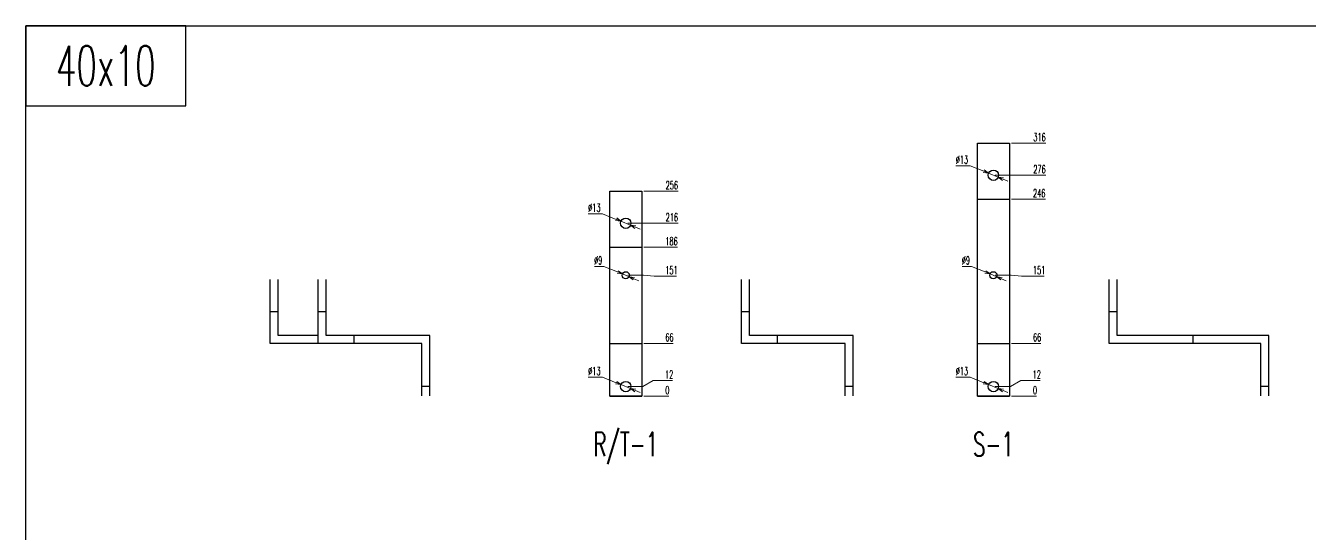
# Model space of a CAD drawing. Header units: millimetres. Extents: x 173893 to 258446, y -176540 to -123824.
# Drawn here: x 191139 to 192744, y -156908 to -156273 of the extents above; entities that cross this region are included whole.
import ezdxf
from ezdxf.enums import TextEntityAlignment as Align

# ---------------------------------------------------------------- set-up
doc = ezdxf.new("R2010")
doc.units = ezdxf.units.MM
doc.header["$LTSCALE"] = 3
doc.layers.add('@.DM. NÉT CHÍNH', color=7, linetype='Continuous')
doc.styles.add('Ann_w01', font='romans.shx', dxfattribs={"width": 0.6, "bigfont": 'chineset.shx'})
doc.dimstyles.new('Dim 01_SC05', dxfattribs={"dimscale": 5, "dimtxt": 2, "dimasz": 1.3, "dimexe": 0.5, "dimexo": 0.5, "dimgap": 0.5, "dimtad": 1, "dimtoh": 1, "dimdec": 1, "dimzin": 12, "dimdsep": 46, "dimtxsty": 'Ann_w01', "dimblk": 'OPEN30', "dimcen": 1.5, "dimclrd": 6, "dimclre": 6, "dimclrt": 3, "dimadec": 1, "dimazin": 3, "dimtm": 1e-09, "dimtfac": 1, "dimtdec": 1, "dimtmove": 0, "dimatfit": 3, "dimldrblk": 'OPEN30', "dimfxl": 1, "dimtolj": 1, "dimlwd": 20, "dimlwe": 20, "dimarcsym": 0})

# ---------------------------------------------------------------- blocks, each defined once
blk = doc.blocks.new('*D1072')
at = {"layer": '@.DM. NÉT CHÍNH', "color": 6, "linetype": 'Continuous', "lineweight": 20, "transparency": 16777216}
blk.add_line((191911.4, -156736), (191942.8, -156736), dxfattribs=at)
at = {"layer": 'Defpoints', "color": 0, "linetype": 'Continuous', "transparency": 16777216}
for p in [(191888.9, -156736), (191908.9, -156736), (191936.3, -156736)]:
    blk.add_point(p, dxfattribs=at)
at = {"layer": '@.DM. NÉT CHÍNH', "color": 3, "linetype": 'Continuous', "transparency": 16777216, "insert": (191940.8, -156728.5), "char_height": 10, "attachment_point": 5, "style": 'Ann_w01'}
blk.add_mtext('\\A1;0', dxfattribs=at)
blk = doc.blocks.new('_Open30')
at = {"color": 0, "linetype": 'ByBlock', "lineweight": -2}
for p, q in [((-1, 0.27), (0, 0)), ((0, 0), (-1, -0.27)), ((0, 0), (-1, 0))]:
    blk.add_line(p, q, dxfattribs=at)
blk = doc.blocks.new('*D1073')
at = {"layer": '@.DM. NÉT CHÍNH', "color": 6, "linetype": 'Continuous', "lineweight": 20, "transparency": 16777216}
for p, q in [((191891.4, -156724), (191910.2, -156724)), ((191910.2, -156724), (191923.2, -156716.5)), ((191923.2, -156716.5), (191947.5, -156716.5))]:
    blk.add_line(p, q, dxfattribs=at)
at = {"layer": 'Defpoints', "color": 0, "linetype": 'Continuous', "transparency": 16777216}
for p in [(191888.9, -156724), (191936.2, -156716.5), (191888.9, -156736)]:
    blk.add_point(p, dxfattribs=at)
at = {"layer": '@.DM. NÉT CHÍNH', "color": 3, "linetype": 'Continuous', "transparency": 16777216, "insert": (191943.1, -156709), "char_height": 10, "attachment_point": 5, "style": 'Ann_w01'}
blk.add_mtext('\\A1;12', dxfattribs=at)
blk = doc.blocks.new('*D1074')
at = {"layer": '@.DM. NÉT CHÍNH', "color": 6, "linetype": 'Continuous', "lineweight": 20, "transparency": 16777216}
blk.add_line((191911.4, -156670), (191948.2, -156670), dxfattribs=at)
at = {"layer": 'Defpoints', "color": 0, "linetype": 'Continuous', "transparency": 16777216}
for p in [(191908.9, -156670), (191936.3, -156670), (191888.9, -156736)]:
    blk.add_point(p, dxfattribs=at)
at = {"layer": '@.DM. NÉT CHÍNH', "color": 3, "linetype": 'Continuous', "transparency": 16777216, "insert": (191943.5, -156662.5), "char_height": 10, "attachment_point": 5, "style": 'Ann_w01'}
blk.add_mtext('\\A1;66', dxfattribs=at)
blk = doc.blocks.new('*D1075')
at = {"layer": '@.DM. NÉT CHÍNH', "color": 6, "linetype": 'Continuous', "lineweight": 20, "transparency": 16777216}
for p, q in [((191891.4, -156585), (191911.2, -156585)), ((191911.2, -156585), (191924.2, -156586)), ((191924.2, -156586), (191952.5, -156586))]:
    blk.add_line(p, q, dxfattribs=at)
at = {"layer": 'Defpoints', "color": 0, "linetype": 'Continuous', "transparency": 16777216}
for p in [(191888.9, -156585), (191937.2, -156586), (191888.9, -156736)]:
    blk.add_point(p, dxfattribs=at)
at = {"layer": '@.DM. NÉT CHÍNH', "color": 3, "linetype": 'Continuous', "transparency": 16777216, "insert": (191946.1, -156578.5), "char_height": 10, "attachment_point": 5, "style": 'Ann_w01'}
blk.add_mtext('\\A1;151', dxfattribs=at)
blk = doc.blocks.new('*D1076')
at = {"layer": '@.DM. NÉT CHÍNH', "color": 6, "linetype": 'Continuous', "lineweight": 20, "transparency": 16777216}
blk.add_line((191911.4, -156550), (191953.4, -156550), dxfattribs=at)
at = {"layer": 'Defpoints', "color": 0, "linetype": 'Continuous', "transparency": 16777216}
for p in [(191908.9, -156550), (191936.3, -156550), (191888.9, -156736)]:
    blk.add_point(p, dxfattribs=at)
at = {"layer": '@.DM. NÉT CHÍNH', "color": 3, "linetype": 'Continuous', "transparency": 16777216, "insert": (191946.1, -156542.5), "char_height": 10, "attachment_point": 5, "style": 'Ann_w01'}
blk.add_mtext('\\A1;186', dxfattribs=at)
blk = doc.blocks.new('*D1096')
at = {"layer": '@.DM. NÉT CHÍNH', "color": 6, "linetype": 'Continuous', "lineweight": 20, "transparency": 16777216}
blk.add_line((191891.4, -156520), (191954.2, -156520), dxfattribs=at)
at = {"layer": 'Defpoints', "color": 0, "linetype": 'Continuous', "transparency": 16777216}
for p in [(191888.9, -156520), (191936.3, -156520), (191888.9, -156736)]:
    blk.add_point(p, dxfattribs=at)
at = {"layer": '@.DM. NÉT CHÍNH', "color": 3, "linetype": 'Continuous', "transparency": 16777216, "insert": (191946.5, -156512.5), "char_height": 10, "attachment_point": 5, "style": 'Ann_w01'}
blk.add_mtext('\\A1;216', dxfattribs=at)
blk = doc.blocks.new('*D1097')
at = {"layer": '@.DM. NÉT CHÍNH', "color": 6, "linetype": 'Continuous', "lineweight": 20, "transparency": 16777216}
blk.add_line((191911.4, -156480), (191954.2, -156480), dxfattribs=at)
at = {"layer": 'Defpoints', "color": 0, "linetype": 'Continuous', "transparency": 16777216}
for p in [(191908.9, -156480), (191936.3, -156480), (191888.9, -156736)]:
    blk.add_point(p, dxfattribs=at)
at = {"layer": '@.DM. NÉT CHÍNH', "color": 3, "linetype": 'Continuous', "transparency": 16777216, "insert": (191946.5, -156472.5), "char_height": 10, "attachment_point": 5, "style": 'Ann_w01'}
blk.add_mtext('\\A1;256', dxfattribs=at)
blk = doc.blocks.new('*D1098')
at = {"color": 6, "lineweight": 20, "transparency": 16777216}
for p, q in [((191842.1, -156508.1), (191859.7, -156508.1)), ((191859.7, -156508.1), (191876.8, -156515.1)), ((191894.9, -156522.5), (191882.9, -156517.5)), ((191900.9, -156524.9), (191906.9, -156527.4))]:
    blk.add_line(p, q, dxfattribs=at)
at = {"layer": 'Defpoints', "color": 0, "transparency": 16777216}
for p in [(191882.9, -156517.5), (191894.9, -156522.5)]:
    blk.add_point(p, dxfattribs=at)
at = {"color": 6, "lineweight": 20, "transparency": 16777216, "xscale": 6.5, "yscale": 6.5, "zscale": 6.5}
for p, rotation in [((191882.9, -156517.5), 337.6980609067391), ((191894.9, -156522.5), 157.6980609067391)]:
    blk.add_blockref('_Open30', p, dxfattribs=dict(at, rotation=rotation))
at = {"color": 3, "transparency": 16777216, "insert": (191849.7, -156500.6), "char_height": 10, "attachment_point": 5, "style": 'Ann_w01'}
blk.add_mtext('\\A1;∅13', dxfattribs=at)
blk = doc.blocks.new('*D1094')
at = {"color": 6, "lineweight": 20, "transparency": 16777216}
for p, q in [((191849.9, -156573.8), (191861.6, -156573.8)), ((191861.6, -156573.8), (191878.7, -156580.8)), ((191893, -156586.7), (191884.7, -156583.3)), ((191899, -156589.2), (191905.1, -156591.7))]:
    blk.add_line(p, q, dxfattribs=at)
at = {"layer": 'Defpoints', "color": 0, "transparency": 16777216}
for p in [(191884.7, -156583.3), (191893, -156586.7)]:
    blk.add_point(p, dxfattribs=at)
at = {"color": 6, "lineweight": 20, "transparency": 16777216, "xscale": 6.5, "yscale": 6.5, "zscale": 6.5}
for p, rotation in [((191884.7, -156583.3), 337.6980609067819), ((191893, -156586.7), 157.6980609067819)]:
    blk.add_blockref('_Open30', p, dxfattribs=dict(at, rotation=rotation))
at = {"color": 3, "transparency": 16777216, "insert": (191854.5, -156566.3), "char_height": 10, "attachment_point": 5, "style": 'Ann_w01'}
blk.add_mtext('\\A1;∅9', dxfattribs=at)
blk = doc.blocks.new('*D1095')
at = {"color": 6, "lineweight": 20, "transparency": 16777216}
for p, q in [((191842.1, -156712.1), (191859.7, -156712.1)), ((191859.7, -156712.1), (191876.8, -156719.1)), ((191894.9, -156726.5), (191882.9, -156721.5)), ((191900.9, -156728.9), (191906.9, -156731.4))]:
    blk.add_line(p, q, dxfattribs=at)
at = {"layer": 'Defpoints', "color": 0, "transparency": 16777216}
for p in [(191882.9, -156721.5), (191894.9, -156726.5)]:
    blk.add_point(p, dxfattribs=at)
at = {"color": 6, "lineweight": 20, "transparency": 16777216, "xscale": 6.5, "yscale": 6.5, "zscale": 6.5}
for p, rotation in [((191882.9, -156721.5), 337.6980609074025), ((191894.9, -156726.5), 157.6980609074025)]:
    blk.add_blockref('_Open30', p, dxfattribs=dict(at, rotation=rotation))
at = {"color": 3, "transparency": 16777216, "insert": (191849.7, -156704.6), "char_height": 10, "attachment_point": 5, "style": 'Ann_w01'}
blk.add_mtext('\\A1;∅13', dxfattribs=at)
blk = doc.blocks.new('*D1084')
at = {"color": 6, "lineweight": 20, "transparency": 16777216}
blk.add_line((192370.7, -156736), (192402.2, -156736), dxfattribs=at)
at = {"layer": 'Defpoints', "color": 0, "transparency": 16777216}
for p in [(192348.2, -156736), (192368.2, -156736), (192395.7, -156736)]:
    blk.add_point(p, dxfattribs=at)
at = {"color": 3, "transparency": 16777216, "insert": (192400.2, -156728.5), "char_height": 10, "attachment_point": 5, "style": 'Ann_w01'}
blk.add_mtext('\\A1;0', dxfattribs=at)
blk = doc.blocks.new('*D1085')
at = {"color": 6, "lineweight": 20, "transparency": 16777216}
for p, q in [((192350.7, -156724), (192369.6, -156724)), ((192369.6, -156724), (192382.6, -156716.5)), ((192382.6, -156716.5), (192406.9, -156716.5))]:
    blk.add_line(p, q, dxfattribs=at)
at = {"layer": 'Defpoints', "color": 0, "transparency": 16777216}
for p in [(192348.2, -156724), (192395.6, -156716.5), (192348.2, -156736)]:
    blk.add_point(p, dxfattribs=at)
at = {"color": 3, "transparency": 16777216, "insert": (192402.5, -156709), "char_height": 10, "attachment_point": 5, "style": 'Ann_w01'}
blk.add_mtext('\\A1;12', dxfattribs=at)
blk = doc.blocks.new('*D1086')
at = {"color": 6, "lineweight": 20, "transparency": 16777216}
blk.add_line((192370.7, -156670), (192407.6, -156670), dxfattribs=at)
at = {"layer": 'Defpoints', "color": 0, "transparency": 16777216}
for p in [(192368.2, -156670), (192395.7, -156670), (192348.2, -156736)]:
    blk.add_point(p, dxfattribs=at)
at = {"color": 3, "transparency": 16777216, "insert": (192402.9, -156662.5), "char_height": 10, "attachment_point": 5, "style": 'Ann_w01'}
blk.add_mtext('\\A1;66', dxfattribs=at)
blk = doc.blocks.new('*D1087')
at = {"color": 6, "lineweight": 20, "transparency": 16777216}
for p, q in [((192350.7, -156585), (192370.6, -156585)), ((192370.6, -156585), (192383.6, -156586)), ((192383.6, -156586), (192411.9, -156586))]:
    blk.add_line(p, q, dxfattribs=at)
at = {"layer": 'Defpoints', "color": 0, "transparency": 16777216}
for p in [(192348.2, -156585), (192396.6, -156586), (192348.2, -156736)]:
    blk.add_point(p, dxfattribs=at)
at = {"color": 3, "transparency": 16777216, "insert": (192405.5, -156578.5), "char_height": 10, "attachment_point": 5, "style": 'Ann_w01'}
blk.add_mtext('\\A1;151', dxfattribs=at)
blk = doc.blocks.new('*D1088')
at = {"color": 6, "lineweight": 20, "transparency": 16777216}
blk.add_line((192370.7, -156490), (192413.2, -156490), dxfattribs=at)
at = {"layer": 'Defpoints', "color": 0, "transparency": 16777216}
for p in [(192368.2, -156490), (192395.3, -156490), (192348.2, -156736)]:
    blk.add_point(p, dxfattribs=at)
at = {"color": 3, "transparency": 16777216, "insert": (192405.5, -156482.5), "char_height": 10, "attachment_point": 5, "style": 'Ann_w01'}
blk.add_mtext('\\A1;246', dxfattribs=at)
blk = doc.blocks.new('*D1089')
at = {"color": 6, "lineweight": 20, "transparency": 16777216}
blk.add_line((192350.7, -156460), (192413.6, -156460), dxfattribs=at)
at = {"layer": 'Defpoints', "color": 0, "transparency": 16777216}
for p in [(192348.2, -156460), (192395.7, -156460), (192348.2, -156736)]:
    blk.add_point(p, dxfattribs=at)
at = {"color": 3, "transparency": 16777216, "insert": (192405.9, -156452.5), "char_height": 10, "attachment_point": 5, "style": 'Ann_w01'}
blk.add_mtext('\\A1;276', dxfattribs=at)
blk = doc.blocks.new('*D1090')
at = {"color": 6, "lineweight": 20, "transparency": 16777216}
blk.add_line((192370.7, -156420), (192413.6, -156420), dxfattribs=at)
at = {"layer": 'Defpoints', "color": 0, "transparency": 16777216}
for p in [(192368.2, -156420), (192395.7, -156420), (192348.2, -156736)]:
    blk.add_point(p, dxfattribs=at)
at = {"color": 3, "transparency": 16777216, "insert": (192405.9, -156412.5), "char_height": 10, "attachment_point": 5, "style": 'Ann_w01'}
blk.add_mtext('\\A1;316', dxfattribs=at)
blk = doc.blocks.new('*D1091')
at = {"color": 6, "lineweight": 20, "transparency": 16777216}
for p, q in [((192301.5, -156448.1), (192319.1, -156448.1)), ((192319.1, -156448.1), (192336.2, -156455.1)), ((192354.3, -156462.5), (192342.2, -156457.5)), ((192360.3, -156464.9), (192366.3, -156467.4))]:
    blk.add_line(p, q, dxfattribs=at)
at = {"layer": 'Defpoints', "color": 0, "transparency": 16777216}
for p in [(192342.2, -156457.5), (192354.3, -156462.5)]:
    blk.add_point(p, dxfattribs=at)
at = {"color": 6, "lineweight": 20, "transparency": 16777216, "xscale": 6.5, "yscale": 6.5, "zscale": 6.5}
for p, rotation in [((192342.2, -156457.5), 337.6980609074085), ((192354.3, -156462.5), 157.6980609074085)]:
    blk.add_blockref('_Open30', p, dxfattribs=dict(at, rotation=rotation))
at = {"color": 3, "transparency": 16777216, "insert": (192309, -156440.6), "char_height": 10, "attachment_point": 5, "style": 'Ann_w01'}
blk.add_mtext('\\A1;∅13', dxfattribs=at)
blk = doc.blocks.new('*D1092')
at = {"color": 6, "lineweight": 20, "transparency": 16777216}
for p, q in [((192309.3, -156573.8), (192321, -156573.8)), ((192321, -156573.8), (192338.1, -156580.8)), ((192352.4, -156586.7), (192344.1, -156583.3)), ((192358.4, -156589.2), (192364.4, -156591.7))]:
    blk.add_line(p, q, dxfattribs=at)
at = {"layer": 'Defpoints', "color": 0, "transparency": 16777216}
for p in [(192344.1, -156583.3), (192352.4, -156586.7)]:
    blk.add_point(p, dxfattribs=at)
at = {"color": 6, "lineweight": 20, "transparency": 16777216, "xscale": 6.5, "yscale": 6.5, "zscale": 6.5}
for p, rotation in [((192344.1, -156583.3), 337.6980609074281), ((192352.4, -156586.7), 157.6980609074281)]:
    blk.add_blockref('_Open30', p, dxfattribs=dict(at, rotation=rotation))
at = {"color": 3, "transparency": 16777216, "insert": (192313.9, -156566.3), "char_height": 10, "attachment_point": 5, "style": 'Ann_w01'}
blk.add_mtext('\\A1;∅9', dxfattribs=at)
blk = doc.blocks.new('*D1093')
at = {"color": 6, "lineweight": 20, "transparency": 16777216}
for p, q in [((192301.5, -156712.1), (192319.1, -156712.1)), ((192319.1, -156712.1), (192336.2, -156719.1)), ((192354.3, -156726.5), (192342.2, -156721.5)), ((192360.3, -156728.9), (192366.3, -156731.4))]:
    blk.add_line(p, q, dxfattribs=at)
at = {"layer": 'Defpoints', "color": 0, "transparency": 16777216}
for p in [(192342.2, -156721.5), (192354.3, -156726.5)]:
    blk.add_point(p, dxfattribs=at)
at = {"color": 6, "lineweight": 20, "transparency": 16777216, "xscale": 6.5, "yscale": 6.5, "zscale": 6.5}
for p, rotation in [((192342.2, -156721.5), 337.6980609072077), ((192354.3, -156726.5), 157.6980609072077)]:
    blk.add_blockref('_Open30', p, dxfattribs=dict(at, rotation=rotation))
at = {"color": 3, "transparency": 16777216, "insert": (192309, -156704.6), "char_height": 10, "attachment_point": 5, "style": 'Ann_w01'}
blk.add_mtext('\\A1;∅13', dxfattribs=at)

msp = doc.modelspace()

# ---------------------------------------------------------------- linework, layer by layer
at = {"color": 2}
for p, q in [((192492.86, -156630.08), (192502.86, -156630.08)), ((192597.86, -156670.08), (192597.86, -156660.08)), ((192682.36, -156723.58), (192692.36, -156723.58)), ((192328.24, -156736.01), (192368.24, -156736.01))]:
    msp.add_line(p, q, dxfattribs=at)
for p, q in [((191549.65, -156670.08), (191549.65, -156660.08)), ((192078.48, -156670.08), (192078.48, -156660.08))]:
    msp.add_line(p, q)
at = {"color": 1}
msp.add_line((191868.87, -156736.01), (191908.87, -156736.01), dxfattribs=at)
msp.add_lwpolyline([(191139.08, -156373.28), (191339.08, -156373.28), (191339.08, -156273.28), (191139.08, -156273.28)], close=True)
at = {"color": 2}
for points in [[(192328.24, -156736.01), (192328.24, -156420.01), (192368.24, -156420.01), (192368.24, -156736.01)], [(192328.24, -156736.01), (192328.24, -156490.01), (192368.24, -156490.01), (192368.24, -156736.01)], [(192328.24, -156736.01), (192328.24, -156670.01), (192368.24, -156670.01), (192368.24, -156736.01)]]:
    msp.add_lwpolyline(points, close=True, dxfattribs=at)
at = {"color": 1}
for points in [[(191868.87, -156736.01), (191868.87, -156480.01), (191908.87, -156480.01), (191908.87, -156736.01)], [(191868.87, -156736.01), (191868.87, -156550.01), (191908.87, -156550.01), (191908.87, -156736.01)], [(191868.87, -156736.01), (191868.87, -156670.01), (191908.87, -156670.01), (191908.87, -156736.01)]]:
    msp.add_lwpolyline(points, close=True, dxfattribs=at)
at = {"color": 2}
for points in [[(191504.65, -156670.08), (191444.65, -156670.08), (191444.65, -156590.08)], [(191504.65, -156660.08), (191454.65, -156660.08), (191454.65, -156590.08)], [(192682.36, -156735.58), (192682.36, -156670.08), (192492.86, -156670.08), (192492.86, -156590.08)], [(192692.36, -156735.58), (192692.36, -156660.08), (192502.86, -156660.08), (192502.86, -156590.08)]]:
    msp.add_lwpolyline(points, dxfattribs=at)
at = {"color": 1}
for points in [[(191634.15, -156735.58), (191634.15, -156670.08), (191504.65, -156670.08), (191504.65, -156590.08)], [(191644.15, -156735.58), (191644.15, -156660.08), (191514.65, -156660.08), (191514.65, -156590.08)], [(192162.98, -156735.58), (192162.98, -156670.08), (192033.48, -156670.08), (192033.48, -156590.08)], [(192172.98, -156735.58), (192172.98, -156660.08), (192043.48, -156660.08), (192043.48, -156590.08)]]:
    msp.add_lwpolyline(points, dxfattribs=at)
at = {"color": 2}
for centre, radius in [((192348.24, -156460.01), 6.5), ((192348.24, -156585.01), 4.5), ((192348.24, -156724.01), 6.5)]:
    msp.add_circle(centre, radius, dxfattribs=at)
at = {"color": 1}
for centre, radius in [((191888.87, -156520.01), 6.5), ((191888.87, -156585.01), 4.5), ((191888.87, -156724.01), 6.5)]:
    msp.add_circle(centre, radius, dxfattribs=at)
at = {"layer": '@.DM. NÉT CHÍNH', "linetype": 'Continuous'}
for p, q in [((191444.65, -156630.08), (191454.65, -156630.08)), ((191504.65, -156630.08), (191514.65, -156630.08)), ((192033.48, -156630.08), (192043.48, -156630.08)), ((191634.15, -156723.58), (191644.15, -156723.58)), ((192162.98, -156723.58), (192172.98, -156723.58))]:
    msp.add_line(p, q, dxfattribs=at)
msp.add_lwpolyline([(191139.08, -156273.28), (197290.13, -156273.28), (197290.13, -160718.56), (191139.08, -160718.56)], close=True, dxfattribs=at)

# ---------------------------------------------------------------- texts
at = {"color": 1, "style": 'Ann_w01', "width": 0.6}
msp.add_text('40x10', height=50, dxfattribs=at).set_placement((191239.08, -156323.28), align=Align.MIDDLE_CENTER)
at = {"style": 'Ann_w01', "width": 0.6}
for s, p in [('R/T-1', (191888.87, -156796.01)), ('S-1', (192348.24, -156796.01))]:
    msp.add_text(s, height=30, dxfattribs=at).set_placement(p, align=Align.MIDDLE_CENTER)

# ---------------------------------------------------------------- dimensions: what is measured, and where the dimension line sits
at = {"color": 2}
for feature_location, offset, origin, picture, middle in [((192368.24, -156420.01), (27.45, 0), (192348.24, -156736.01), '*D1090', (192405.91, -156412.51)), ((192348.24, -156460.01), (47.45, 0), (192348.24, -156736.01), '*D1089', (192405.91, -156452.51)), ((192368.24, -156490.01), (27.02, 0), (192348.24, -156736.01), '*D1088', (192405.48, -156482.51)), ((192348.24, -156585.01), (48.31, -1), (192348.24, -156736.01), '*D1087', (192405.48, -156578.51)), ((192368.24, -156670.01), (27.45, 0), (192348.24, -156736.01), '*D1086', (192402.91, -156662.51)), ((192348.24, -156724.01), (47.31, 7.5), (192348.24, -156736.01), '*D1085', (192402.48, -156709.01)), ((192368.24395584, -156736.01288191), (27.45045274, 0), (192348.24395584, -156736.01288191), '*D1084', (192400.19440858, -156728.51288191))]:
    dim = msp.add_ordinate_dim(feature_location=feature_location, offset=offset, dtype=0, origin=origin, dimstyle='Dim 01_SC05', dxfattribs=at)
    dim.commit()
    dim.dimension.update_dxf_attribs({"geometry": picture, "text_midpoint": middle})
for p1, p2, picture, middle in [((192354.26, -156462.48), (192342.23, -156457.55), '*D1091', (192309.03, -156448.06)), ((192352.41, -156586.72), (192344.08, -156583.31), '*D1092', (192313.88, -156573.82)), ((192354.26, -156726.48), (192342.23, -156721.55), '*D1093', (192309.03, -156712.06))]:
    dim = msp.add_diameter_dim_2p(p1=p1, p2=p2, dimstyle='Dim 01_SC05', dxfattribs=at)
    dim.commit()
    dim.dimension.update_dxf_attribs({"geometry": picture, "text_midpoint": middle, "dimtype": 163})
at = {"color": 1}
for p1, p2, picture, middle in [((191894.88, -156522.48), (191882.85, -156517.55), '*D1098', (191849.65, -156508.06)), ((191893.03, -156586.72), (191884.71, -156583.31), '*D1094', (191854.5, -156573.82)), ((191894.88, -156726.48), (191882.85, -156721.55), '*D1095', (191849.65, -156712.06))]:
    dim = msp.add_diameter_dim_2p(p1=p1, p2=p2, dimstyle='Dim 01_SC05', dxfattribs=at)
    dim.commit()
    dim.dimension.update_dxf_attribs({"geometry": picture, "text_midpoint": middle, "dimtype": 163})
at = {"layer": '@.DM. NÉT CHÍNH', "linetype": 'Continuous'}
for feature_location, offset, origin, picture, middle in [((191908.87, -156480.01), (27.45, 0), (191888.87, -156736.01), '*D1097', (191946.53, -156472.51)), ((191888.87, -156520.01), (47.45, 0), (191888.87, -156736.01), '*D1096', (191946.53, -156512.51)), ((191908.87, -156550.01), (27.45, 0), (191888.87, -156736.01), '*D1076', (191946.1, -156542.51)), ((191888.87, -156585.01), (48.31, -1), (191888.87, -156736.01), '*D1075', (191946.1, -156578.51)), ((191908.87, -156670.01), (27.45, 0), (191888.87, -156736.01), '*D1074', (191943.53, -156662.51)), ((191888.87, -156724.01), (47.31, 7.5), (191888.87, -156736.01), '*D1073', (191943.1, -156709.01)), ((191908.86854803, -156736.01288191), (27.45045274, 0), (191888.86854803, -156736.01288191), '*D1072', (191940.81900077, -156728.51288191))]:
    dim = msp.add_ordinate_dim(feature_location=feature_location, offset=offset, dtype=0, origin=origin, dimstyle='Dim 01_SC05', dxfattribs=at)
    dim.commit()
    dim.dimension.update_dxf_attribs({"geometry": picture, "text_midpoint": middle})

doc.saveas('drawing.dxf')
